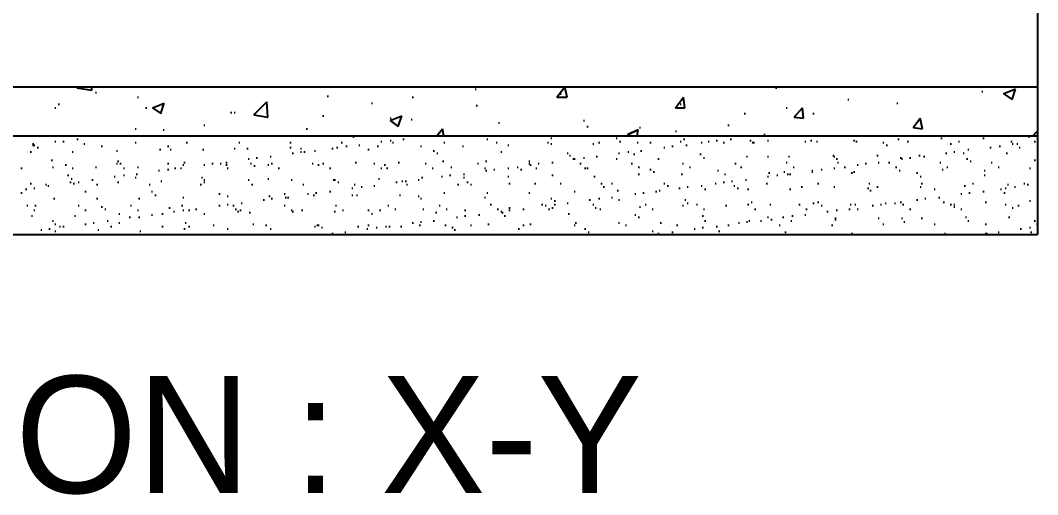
# Model space of a CAD drawing. Header units: millimetres. Extents: x 15 to 199, y 56 to 240.
# Drawn here: x 65.68 to 102.66, y 153.4 to 170.65 of the extents above; entities that cross this region are included whole.
import ezdxf

# ---------------------------------------------------------------- set-up
doc = ezdxf.new("R2010")
doc.units = ezdxf.units.MM
doc.header["$MEASUREMENT"] = 0
doc.layers.get('0').update_dxf_attribs({"linetype": 'CONTINUOUS'})
doc.styles.add('CIDFont+F2$001H0', font='')
doc.styles.get('CIDFont+F2$001H0').set_extended_font_data('CIDFont+F2')

msp = doc.modelspace()

# ---------------------------------------------------------------- linework, layer by layer
at = {"color": 7, "linetype": 'Continuous', "lineweight": 25, "true_color": 0x000007}
for p, q in [((102.658, 184.446), (102.658, 162.856)), ((37.888, 168.233), (102.658, 168.233)), ((66.379, 168.233), (66.421, 168.233)), ((66.379, 168.233), (66.421, 168.233)), ((67.733, 168.19), (67.776, 168.233)), ((67.733, 168.19), (67.776, 168.233)), ((67.733, 168.19), (68.284, 168.106)), ((67.733, 168.19), (68.284, 168.106)), ((68.284, 168.106), (68.284, 168.233)), ((68.284, 168.106), (68.284, 168.233)), ((68.411, 168.021), (68.453, 168.021)), ((68.411, 168.021), (68.453, 168.021)), ((76.835, 167.894), (76.877, 167.894)), ((76.835, 167.894), (76.877, 167.894)), ((80.899, 168.233), (81.238, 168.233)), ((80.899, 168.233), (81.238, 168.233)), ((81.238, 168.233), (81.28, 168.233)), ((81.238, 168.233), (81.28, 168.233)), ((82.211, 168.148), (82.254, 168.148)), ((82.211, 168.148), (82.254, 168.148)), ((85.175, 167.852), (85.471, 168.233)), ((85.175, 167.852), (85.471, 168.233)), ((85.302, 167.979), (85.344, 167.979)), ((85.302, 167.979), (85.344, 167.979)), ((85.556, 167.852), (85.471, 168.233)), ((85.556, 167.852), (85.471, 168.233)), ((93.133, 168.19), (93.176, 168.19)), ((93.133, 168.19), (93.176, 168.19)), ((100.626, 168.063), (100.669, 168.063)), ((100.626, 168.063), (100.669, 168.063)), ((101.727, 167.767), (101.854, 168.148)), ((67.056, 167.598), (67.098, 167.598)), ((67.056, 167.598), (67.098, 167.598)), ((69.935, 167.852), (69.977, 167.852)), ((69.935, 167.852), (69.977, 167.852)), ((70.485, 167.471), (70.908, 167.64)), ((70.485, 167.471), (70.908, 167.64)), ((70.781, 167.259), (70.908, 167.64)), ((70.781, 167.259), (70.908, 167.64)), ((74.168, 167.217), (74.634, 167.682)), ((74.168, 167.217), (74.634, 167.682)), ((74.676, 167.132), (74.634, 167.682)), ((74.676, 167.132), (74.634, 167.682)), ((78.444, 167.64), (78.486, 167.64)), ((78.444, 167.64), (78.486, 167.64)), ((79.925, 167.852), (79.968, 167.852)), ((79.925, 167.852), (79.968, 167.852)), ((82.254, 167.555), (82.296, 167.555)), ((82.254, 167.555), (82.296, 167.555)), ((85.175, 167.852), (85.556, 167.852)), ((85.175, 167.852), (85.556, 167.852)), ((89.493, 167.471), (89.789, 167.852)), ((89.493, 167.471), (89.789, 167.852)), ((89.662, 167.598), (89.704, 167.598)), ((89.662, 167.598), (89.704, 167.598)), ((89.831, 167.471), (89.789, 167.852)), ((89.831, 167.471), (89.789, 167.852)), ((95.758, 167.767), (95.8, 167.767)), ((95.758, 167.767), (95.8, 167.767)), ((97.536, 167.64), (97.578, 167.64)), ((97.536, 167.64), (97.578, 167.64)), ((66.929, 167.471), (66.971, 167.471)), ((66.929, 167.471), (66.971, 167.471)), ((70.231, 167.471), (70.273, 167.471)), ((70.231, 167.471), (70.273, 167.471)), ((70.485, 167.471), (70.781, 167.259)), ((70.485, 167.471), (70.781, 167.259)), ((73.321, 167.301), (73.364, 167.301)), ((73.321, 167.301), (73.364, 167.301)), ((73.448, 167.301), (73.491, 167.301)), ((73.448, 167.301), (73.491, 167.301)), ((74.168, 167.217), (74.676, 167.132)), ((74.168, 167.217), (74.676, 167.132)), ((76.666, 167.174), (76.708, 167.174)), ((76.666, 167.174), (76.708, 167.174)), ((79.121, 167.005), (79.544, 167.174)), ((79.121, 167.005), (79.544, 167.174)), ((79.417, 166.793), (79.544, 167.174)), ((79.417, 166.793), (79.544, 167.174)), ((89.493, 167.471), (89.831, 167.471)), ((89.493, 167.471), (89.831, 167.471)), ((91.99, 167.259), (92.033, 167.259)), ((91.99, 167.259), (92.033, 167.259)), ((93.514, 167.471), (93.557, 167.471)), ((93.514, 167.471), (93.557, 167.471)), ((93.811, 167.132), (94.107, 167.471)), ((93.811, 167.132), (94.107, 167.471)), ((94.149, 167.09), (94.107, 167.471)), ((94.149, 167.09), (94.107, 167.471)), ((94.488, 167.259), (94.53, 167.259)), ((94.488, 167.259), (94.53, 167.259)), ((72.348, 166.836), (72.39, 166.836)), ((72.348, 166.836), (72.39, 166.836)), ((74.634, 167.132), (74.676, 167.132)), ((74.634, 167.132), (74.676, 167.132)), ((79.121, 167.09), (79.163, 167.09)), ((79.121, 167.09), (79.163, 167.09)), ((79.121, 167.005), (79.417, 166.793)), ((79.121, 167.005), (79.417, 166.793)), ((79.883, 167.047), (79.925, 167.047)), ((79.883, 167.047), (79.925, 167.047)), ((83.058, 166.92), (83.1, 166.92)), ((83.058, 166.92), (83.1, 166.92)), ((86.148, 167.005), (86.191, 167.005)), ((86.148, 167.005), (86.191, 167.005)), ((86.275, 166.793), (86.318, 166.793)), ((86.275, 166.793), (86.318, 166.793)), ((91.398, 166.836), (91.44, 166.836)), ((91.398, 166.836), (91.44, 166.836)), ((93.811, 167.132), (94.149, 167.09)), ((93.811, 167.132), (94.149, 167.09)), ((98.129, 166.751), (98.383, 167.09)), ((98.129, 166.751), (98.383, 167.09)), ((98.467, 166.709), (98.383, 167.09)), ((98.467, 166.709), (98.383, 167.09)), ((37.888, 166.455), (102.658, 166.455)), ((68.538, 166.455), (68.58, 166.455)), ((68.538, 166.455), (68.58, 166.455)), ((69.85, 166.709), (69.892, 166.709)), ((69.85, 166.709), (69.892, 166.709)), ((70.866, 166.666), (70.908, 166.666)), ((70.866, 166.666), (70.908, 166.666)), ((76.073, 166.709), (76.115, 166.709)), ((76.073, 166.709), (76.115, 166.709)), ((77.766, 166.412), (77.809, 166.412)), ((77.766, 166.412), (77.809, 166.412)), ((80.814, 166.455), (81.026, 166.709)), ((80.814, 166.455), (81.026, 166.709)), ((81.068, 166.455), (81.026, 166.709)), ((81.068, 166.455), (81.026, 166.709)), ((82.508, 166.455), (82.55, 166.455)), ((82.508, 166.455), (82.55, 166.455)), ((85.937, 166.455), (85.979, 166.455)), ((85.937, 166.455), (85.979, 166.455)), ((87.757, 166.497), (88.138, 166.666)), ((87.757, 166.497), (87.842, 166.455)), ((88.096, 166.455), (88.138, 166.666)), ((88.096, 166.455), (88.138, 166.666)), ((88.18, 166.751), (88.223, 166.751)), ((88.18, 166.751), (88.223, 166.751)), ((89.493, 166.624), (89.535, 166.624)), ((89.493, 166.624), (89.535, 166.624)), ((92.71, 166.497), (92.752, 166.497)), ((92.71, 166.497), (92.752, 166.497)), ((98.129, 166.751), (98.467, 166.709)), ((98.129, 166.751), (98.467, 166.709)), ((102.32, 166.412), (102.362, 166.412)), ((102.489, 166.455), (102.658, 166.624)), ((66.125, 166.158), (66.167, 166.158)), ((66.125, 166.158), (66.167, 166.158)), ((66.125, 166.116), (66.167, 166.116)), ((66.125, 166.116), (66.167, 166.116)), ((66.167, 166.116), (66.209, 166.116)), ((66.167, 166.116), (66.209, 166.116)), ((66.929, 166.243), (66.971, 166.243)), ((66.929, 166.243), (66.971, 166.243)), ((67.225, 166.243), (67.268, 166.243)), ((67.225, 166.243), (67.268, 166.243)), ((67.733, 166.328), (67.776, 166.328)), ((67.733, 166.328), (67.776, 166.328)), ((67.987, 166.158), (68.03, 166.158)), ((67.987, 166.158), (68.03, 166.158)), ((68.622, 166.074), (68.665, 166.074)), ((68.622, 166.074), (68.665, 166.074)), ((69.85, 166.201), (69.892, 166.201)), ((69.85, 166.201), (69.892, 166.201)), ((71.035, 166.074), (71.078, 166.074)), ((71.035, 166.074), (71.078, 166.074)), ((71.713, 166.201), (71.755, 166.201)), ((71.713, 166.201), (71.755, 166.201)), ((73.618, 166.201), (73.66, 166.201)), ((73.618, 166.201), (73.66, 166.201)), ((75.48, 166.201), (75.523, 166.201)), ((75.48, 166.201), (75.523, 166.201)), ((77.343, 166.201), (77.385, 166.201)), ((77.343, 166.201), (77.385, 166.201)), ((77.512, 166.074), (77.555, 166.074)), ((77.512, 166.074), (77.555, 166.074)), ((77.978, 166.116), (78.02, 166.116)), ((77.978, 166.116), (78.02, 166.116)), ((78.655, 166.074), (78.698, 166.074)), ((78.655, 166.074), (78.698, 166.074)), ((78.782, 166.243), (78.825, 166.243)), ((78.782, 166.243), (78.825, 166.243)), ((79.121, 166.285), (79.163, 166.285)), ((79.121, 166.285), (79.163, 166.285)), ((79.206, 166.201), (79.248, 166.201)), ((79.206, 166.201), (79.248, 166.201)), ((79.587, 166.328), (79.629, 166.328)), ((79.587, 166.328), (79.629, 166.328)), ((80.222, 166.074), (80.264, 166.074)), ((80.222, 166.074), (80.264, 166.074)), ((81.068, 166.201), (81.111, 166.201)), ((81.068, 166.201), (81.111, 166.201)), ((81.746, 166.074), (81.788, 166.074)), ((81.746, 166.074), (81.788, 166.074)), ((82.635, 166.328), (82.677, 166.328)), ((82.635, 166.328), (82.677, 166.328)), ((82.973, 166.201), (83.016, 166.201)), ((82.973, 166.201), (83.016, 166.201)), ((83.397, 166.116), (83.439, 166.116)), ((83.397, 166.116), (83.439, 166.116)), ((84.836, 166.201), (84.878, 166.201)), ((84.836, 166.201), (84.878, 166.201)), ((84.963, 166.37), (85.005, 166.37)), ((84.963, 166.37), (85.005, 166.37)), ((84.963, 166.158), (85.005, 166.158)), ((84.963, 166.158), (85.005, 166.158)), ((86.487, 166.158), (86.529, 166.158)), ((86.487, 166.158), (86.529, 166.158)), ((86.699, 166.201), (86.741, 166.201)), ((86.699, 166.201), (86.741, 166.201)), ((87.334, 166.37), (87.376, 166.37)), ((87.334, 166.37), (87.376, 166.37)), ((87.461, 166.243), (87.503, 166.243)), ((87.461, 166.243), (87.503, 166.243)), ((88.096, 166.201), (88.138, 166.201)), ((88.096, 166.201), (88.138, 166.201)), ((88.561, 166.201), (88.604, 166.201)), ((88.561, 166.201), (88.604, 166.201)), ((89.366, 166.074), (89.408, 166.074)), ((89.366, 166.074), (89.408, 166.074)), ((89.662, 166.243), (89.704, 166.243)), ((89.662, 166.243), (89.704, 166.243)), ((89.789, 166.328), (89.831, 166.328)), ((89.789, 166.328), (89.831, 166.328)), ((89.874, 166.116), (89.916, 166.116)), ((89.874, 166.116), (89.916, 166.116)), ((90.424, 166.201), (90.466, 166.201)), ((90.424, 166.201), (90.466, 166.201)), ((90.678, 166.243), (90.72, 166.243)), ((90.678, 166.243), (90.72, 166.243)), ((90.974, 166.285), (91.017, 166.285)), ((90.974, 166.285), (91.017, 166.285)), ((91.228, 166.201), (91.271, 166.201)), ((91.228, 166.201), (91.271, 166.201)), ((91.482, 166.328), (91.525, 166.328)), ((91.482, 166.328), (91.525, 166.328)), ((92.202, 166.285), (92.244, 166.285)), ((92.202, 166.285), (92.244, 166.285)), ((92.287, 166.201), (92.329, 166.201)), ((92.287, 166.201), (92.329, 166.201)), ((92.329, 166.201), (92.371, 166.201)), ((92.329, 166.201), (92.371, 166.201)), ((92.837, 166.285), (92.879, 166.285)), ((92.837, 166.285), (92.879, 166.285)), ((94.192, 166.243), (94.234, 166.243)), ((94.192, 166.243), (94.234, 166.243)), ((94.403, 166.285), (94.446, 166.285)), ((94.403, 166.285), (94.446, 166.285)), ((94.615, 166.243), (94.657, 166.243)), ((94.615, 166.243), (94.657, 166.243)), ((95.97, 166.285), (96.012, 166.285)), ((95.97, 166.285), (96.012, 166.285)), ((96.054, 166.243), (96.097, 166.243)), ((96.054, 166.243), (96.097, 166.243)), ((97.028, 166.201), (97.07, 166.201)), ((97.028, 166.201), (97.07, 166.201)), ((97.155, 166.116), (97.197, 166.116)), ((97.155, 166.116), (97.197, 166.116)), ((97.578, 166.328), (97.621, 166.328)), ((97.578, 166.328), (97.621, 166.328)), ((97.917, 166.243), (97.959, 166.243)), ((97.917, 166.243), (97.959, 166.243)), ((99.145, 166.37), (99.187, 166.37)), ((99.145, 166.37), (99.187, 166.37)), ((99.483, 166.158), (99.526, 166.158)), ((99.483, 166.158), (99.526, 166.158)), ((99.78, 166.243), (99.822, 166.243)), ((99.78, 166.243), (99.822, 166.243)), ((100.669, 166.37), (100.711, 166.37)), ((100.669, 166.37), (100.711, 166.37)), ((101.261, 166.074), (101.304, 166.074)), ((101.685, 166.243), (101.727, 166.243)), ((101.727, 166.158), (101.769, 166.158)), ((101.896, 166.158), (101.939, 166.158)), ((102.531, 166.243), (102.574, 166.243)), ((66.04, 165.862), (66.082, 165.862)), ((66.04, 165.862), (66.082, 165.862)), ((66.294, 166.031), (66.336, 166.031)), ((66.294, 166.031), (66.336, 166.031)), ((67.564, 165.862), (67.606, 165.862)), ((67.564, 165.862), (67.606, 165.862)), ((69.173, 165.904), (69.215, 165.904)), ((69.173, 165.904), (69.215, 165.904)), ((70.739, 165.947), (70.781, 165.947)), ((70.739, 165.947), (70.781, 165.947)), ((71.12, 165.947), (71.162, 165.947)), ((71.12, 165.947), (71.162, 165.947)), ((72.305, 165.947), (72.348, 165.947)), ((72.305, 165.947), (72.348, 165.947)), ((73.448, 165.989), (73.491, 165.989)), ((73.448, 165.989), (73.491, 165.989)), ((73.914, 165.989), (73.956, 165.989)), ((73.914, 165.989), (73.956, 165.989)), ((74.761, 165.693), (74.803, 165.693)), ((74.761, 165.693), (74.803, 165.693)), ((75.48, 166.031), (75.523, 166.031)), ((75.48, 166.031), (75.523, 166.031)), ((75.565, 165.82), (75.607, 165.82)), ((75.565, 165.82), (75.607, 165.82)), ((75.861, 165.989), (75.904, 165.989)), ((75.861, 165.989), (75.904, 165.989)), ((75.861, 165.862), (75.904, 165.862)), ((75.861, 165.862), (75.904, 165.862)), ((75.988, 165.862), (76.031, 165.862)), ((75.988, 165.862), (76.031, 165.862)), ((76.369, 165.904), (76.412, 165.904)), ((76.369, 165.904), (76.412, 165.904)), ((77.004, 165.989), (77.047, 165.989)), ((77.004, 165.989), (77.047, 165.989)), ((77.174, 166.031), (77.216, 166.031)), ((77.174, 166.031), (77.216, 166.031)), ((78.317, 165.947), (78.359, 165.947)), ((78.317, 165.947), (78.359, 165.947)), ((80.687, 165.904), (80.73, 165.904)), ((80.687, 165.904), (80.73, 165.904)), ((80.814, 165.82), (80.857, 165.82)), ((80.814, 165.82), (80.857, 165.82)), ((83.143, 165.862), (83.185, 165.862)), ((83.143, 165.862), (83.185, 165.862)), ((85.556, 165.82), (85.598, 165.82)), ((85.556, 165.82), (85.598, 165.82)), ((85.64, 165.735), (85.683, 165.735)), ((85.64, 165.735), (85.683, 165.735)), ((86.614, 165.693), (86.656, 165.693)), ((86.614, 165.693), (86.656, 165.693)), ((87.418, 165.82), (87.461, 165.82)), ((87.418, 165.82), (87.461, 165.82)), ((87.757, 165.862), (87.799, 165.862)), ((87.757, 165.862), (87.799, 165.862)), ((87.969, 165.777), (88.011, 165.777)), ((87.969, 165.777), (88.011, 165.777)), ((88.223, 165.904), (88.265, 165.904)), ((88.223, 165.904), (88.265, 165.904)), ((89.069, 166.031), (89.112, 166.031)), ((89.069, 166.031), (89.112, 166.031)), ((90.382, 165.777), (90.424, 165.777)), ((90.382, 165.777), (90.424, 165.777)), ((92.075, 165.693), (92.117, 165.693)), ((92.075, 165.693), (92.117, 165.693)), ((92.837, 165.693), (92.879, 165.693)), ((92.837, 165.693), (92.879, 165.693)), ((93.599, 165.693), (93.641, 165.693)), ((93.599, 165.693), (93.641, 165.693)), ((95.208, 165.735), (95.25, 165.735)), ((95.208, 165.735), (95.25, 165.735)), ((95.25, 165.693), (95.292, 165.693)), ((95.25, 165.693), (95.292, 165.693)), ((96.816, 165.735), (96.859, 165.735)), ((96.816, 165.735), (96.859, 165.735)), ((98.34, 165.735), (98.383, 165.735)), ((98.34, 165.735), (98.383, 165.735)), ((98.51, 165.693), (98.552, 165.693)), ((98.51, 165.693), (98.552, 165.693)), ((99.314, 165.82), (99.356, 165.82)), ((99.314, 165.82), (99.356, 165.82)), ((99.61, 165.862), (99.653, 165.862)), ((99.61, 165.862), (99.653, 165.862)), ((99.949, 165.82), (99.991, 165.82)), ((99.949, 165.82), (99.991, 165.82)), ((100.118, 165.947), (100.161, 165.947)), ((100.118, 165.947), (100.161, 165.947)), ((100.923, 166.031), (100.965, 166.031)), ((101.515, 165.82), (101.558, 165.82)), ((101.981, 166.031), (102.023, 166.031)), ((66.802, 165.566), (66.844, 165.566)), ((66.802, 165.566), (66.844, 165.566)), ((66.844, 165.312), (66.887, 165.312)), ((66.844, 165.312), (66.887, 165.312)), ((67.31, 165.396), (67.352, 165.396)), ((67.31, 165.396), (67.352, 165.396)), ((68.411, 165.312), (68.453, 165.312)), ((68.411, 165.312), (68.453, 165.312)), ((69.173, 165.439), (69.215, 165.439)), ((69.173, 165.439), (69.215, 165.439)), ((69.215, 165.523), (69.257, 165.523)), ((69.215, 165.523), (69.257, 165.523)), ((69.3, 165.439), (69.342, 165.439)), ((69.3, 165.439), (69.342, 165.439)), ((69.935, 165.312), (69.977, 165.312)), ((69.935, 165.312), (69.977, 165.312)), ((71.035, 165.439), (71.078, 165.439)), ((71.035, 165.439), (71.078, 165.439)), ((71.586, 165.396), (71.628, 165.396)), ((71.586, 165.396), (71.628, 165.396)), ((71.628, 165.481), (71.67, 165.481)), ((71.628, 165.481), (71.67, 165.481)), ((72.348, 165.396), (72.39, 165.396)), ((72.348, 165.396), (72.39, 165.396)), ((72.644, 165.439), (72.686, 165.439)), ((72.644, 165.439), (72.686, 165.439)), ((72.94, 165.439), (72.983, 165.439)), ((72.94, 165.439), (72.983, 165.439)), ((73.152, 165.481), (73.194, 165.481)), ((73.152, 165.481), (73.194, 165.481)), ((73.152, 165.396), (73.194, 165.396)), ((73.152, 165.396), (73.194, 165.396)), ((73.956, 165.608), (73.999, 165.608)), ((73.956, 165.608), (73.999, 165.608)), ((74.041, 165.439), (74.083, 165.439)), ((74.041, 165.439), (74.083, 165.439)), ((74.168, 165.354), (74.21, 165.354)), ((74.168, 165.354), (74.21, 165.354)), ((74.253, 165.65), (74.295, 165.65)), ((74.253, 165.65), (74.295, 165.65)), ((74.676, 165.396), (74.718, 165.396)), ((74.676, 165.396), (74.718, 165.396)), ((74.803, 165.439), (74.845, 165.439)), ((74.803, 165.439), (74.845, 165.439)), ((76.285, 165.439), (76.327, 165.439)), ((76.285, 165.439), (76.327, 165.439)), ((76.496, 165.396), (76.539, 165.396)), ((76.496, 165.396), (76.539, 165.396)), ((76.666, 165.439), (76.708, 165.439)), ((76.666, 165.439), (76.708, 165.439)), ((77.851, 165.481), (77.893, 165.481)), ((77.851, 165.481), (77.893, 165.481)), ((78.528, 165.439), (78.571, 165.439)), ((78.528, 165.439), (78.571, 165.439)), ((78.909, 165.396), (78.952, 165.396)), ((78.909, 165.396), (78.952, 165.396)), ((79.417, 165.481), (79.46, 165.481)), ((79.417, 165.481), (79.46, 165.481)), ((80.391, 165.439), (80.433, 165.439)), ((80.391, 165.439), (80.433, 165.439)), ((81.026, 165.523), (81.068, 165.523)), ((81.026, 165.523), (81.068, 165.523)), ((81.322, 165.312), (81.365, 165.312)), ((81.322, 165.312), (81.365, 165.312)), ((82.296, 165.439), (82.338, 165.439)), ((82.296, 165.439), (82.338, 165.439)), ((82.592, 165.523), (82.635, 165.523)), ((82.592, 165.523), (82.635, 165.523)), ((83.735, 165.312), (83.778, 165.312)), ((83.735, 165.312), (83.778, 165.312)), ((84.159, 165.523), (84.201, 165.523)), ((84.159, 165.523), (84.201, 165.523)), ((84.159, 165.439), (84.201, 165.439)), ((84.159, 165.439), (84.201, 165.439)), ((84.201, 165.396), (84.243, 165.396)), ((84.201, 165.396), (84.243, 165.396)), ((84.497, 165.439), (84.54, 165.439)), ((84.497, 165.439), (84.54, 165.439)), ((85.005, 165.481), (85.048, 165.481)), ((85.005, 165.481), (85.048, 165.481)), ((85.767, 165.608), (85.81, 165.608)), ((85.767, 165.608), (85.81, 165.608)), ((85.81, 165.608), (85.852, 165.608)), ((85.81, 165.608), (85.852, 165.608)), ((86.021, 165.439), (86.064, 165.439)), ((86.021, 165.439), (86.064, 165.439)), ((86.148, 165.65), (86.191, 165.65)), ((86.148, 165.65), (86.191, 165.65)), ((87.334, 165.608), (87.376, 165.608)), ((87.334, 165.608), (87.376, 165.608)), ((87.884, 165.439), (87.926, 165.439)), ((87.884, 165.439), (87.926, 165.439)), ((88.138, 165.312), (88.18, 165.312)), ((88.138, 165.312), (88.18, 165.312)), ((88.858, 165.608), (88.9, 165.608)), ((88.858, 165.608), (88.9, 165.608)), ((89.747, 165.439), (89.789, 165.439)), ((89.747, 165.439), (89.789, 165.439)), ((90.001, 165.312), (90.043, 165.312)), ((90.001, 165.312), (90.043, 165.312)), ((90.509, 165.65), (90.551, 165.65)), ((90.509, 165.65), (90.551, 165.65)), ((90.509, 165.65), (90.551, 165.65)), ((90.509, 165.65), (90.551, 165.65)), ((91.652, 165.439), (91.694, 165.439)), ((91.652, 165.439), (91.694, 165.439)), ((91.863, 165.312), (91.906, 165.312)), ((91.863, 165.312), (91.906, 165.312)), ((93.514, 165.481), (93.557, 165.481)), ((93.514, 165.481), (93.557, 165.481)), ((93.768, 165.312), (93.811, 165.312)), ((93.768, 165.312), (93.811, 165.312)), ((95.335, 165.608), (95.377, 165.608)), ((95.335, 165.608), (95.377, 165.608)), ((95.377, 165.481), (95.419, 165.481)), ((95.377, 165.481), (95.419, 165.481)), ((95.631, 165.312), (95.673, 165.312)), ((95.631, 165.312), (95.673, 165.312)), ((96.097, 165.396), (96.139, 165.396)), ((96.097, 165.396), (96.139, 165.396)), ((96.393, 165.439), (96.435, 165.439)), ((96.393, 165.439), (96.435, 165.439)), ((96.859, 165.481), (96.901, 165.481)), ((96.859, 165.481), (96.901, 165.481)), ((97.24, 165.481), (97.282, 165.481)), ((97.24, 165.481), (97.282, 165.481)), ((97.494, 165.312), (97.536, 165.312)), ((97.494, 165.312), (97.536, 165.312)), ((97.663, 165.65), (97.705, 165.65)), ((97.663, 165.65), (97.705, 165.65)), ((97.705, 165.608), (97.748, 165.608)), ((97.705, 165.608), (97.748, 165.608)), ((98.002, 165.65), (98.044, 165.65)), ((98.002, 165.65), (98.044, 165.65)), ((99.102, 165.481), (99.145, 165.481)), ((99.102, 165.481), (99.145, 165.481)), ((99.356, 165.312), (99.399, 165.312)), ((99.356, 165.312), (99.399, 165.312)), ((100.076, 165.608), (100.118, 165.608)), ((100.076, 165.608), (100.118, 165.608)), ((100.203, 165.523), (100.245, 165.523)), ((100.203, 165.523), (100.245, 165.523)), ((100.965, 165.481), (101.007, 165.481)), ((101.219, 165.312), (101.261, 165.312)), ((102.531, 165.566), (102.574, 165.566)), ((65.701, 165.269), (65.744, 165.269)), ((65.701, 165.269), (65.744, 165.269)), ((67.395, 165.015), (67.437, 165.015)), ((67.395, 165.015), (67.437, 165.015)), ((67.564, 165.269), (67.606, 165.269)), ((67.564, 165.269), (67.606, 165.269)), ((69.088, 164.973), (69.13, 164.973)), ((69.088, 164.973), (69.13, 164.973)), ((69.427, 165.269), (69.469, 165.269)), ((69.427, 165.269), (69.469, 165.269)), ((69.427, 165.015), (69.469, 165.015)), ((69.427, 165.015), (69.469, 165.015)), ((69.85, 164.931), (69.892, 164.931)), ((69.85, 164.931), (69.892, 164.931)), ((69.892, 165.058), (69.935, 165.058)), ((69.892, 165.058), (69.935, 165.058)), ((70.697, 165.185), (70.739, 165.185)), ((70.697, 165.185), (70.739, 165.185)), ((71.035, 165.227), (71.078, 165.227)), ((71.035, 165.227), (71.078, 165.227)), ((71.289, 165.269), (71.332, 165.269)), ((71.289, 165.269), (71.332, 165.269)), ((71.501, 165.269), (71.543, 165.269)), ((71.501, 165.269), (71.543, 165.269)), ((72.263, 164.931), (72.305, 164.931)), ((72.263, 164.931), (72.305, 164.931)), ((73.194, 165.269), (73.237, 165.269)), ((73.194, 165.269), (73.237, 165.269)), ((75.057, 165.269), (75.099, 165.269)), ((75.057, 165.269), (75.099, 165.269)), ((76.92, 165.269), (76.962, 165.269)), ((76.92, 165.269), (76.962, 165.269)), ((78.782, 165.269), (78.825, 165.269)), ((78.782, 165.269), (78.825, 165.269)), ((78.994, 165.269), (79.036, 165.269)), ((78.994, 165.269), (79.036, 165.269)), ((80.264, 164.931), (80.306, 164.931)), ((80.264, 164.931), (80.306, 164.931)), ((80.645, 165.269), (80.687, 165.269)), ((80.645, 165.269), (80.687, 165.269)), ((80.984, 164.973), (81.026, 164.973)), ((80.984, 164.973), (81.026, 164.973)), ((81.28, 165.015), (81.322, 165.015)), ((81.28, 165.015), (81.322, 165.015)), ((81.788, 165.058), (81.83, 165.058)), ((81.788, 165.058), (81.83, 165.058)), ((81.788, 164.931), (81.83, 164.931)), ((81.788, 164.931), (81.83, 164.931)), ((82.55, 165.269), (82.592, 165.269)), ((82.55, 165.269), (82.592, 165.269)), ((82.592, 165.185), (82.635, 165.185)), ((82.592, 165.185), (82.635, 165.185)), ((82.889, 165.227), (82.931, 165.227)), ((82.889, 165.227), (82.931, 165.227)), ((83.397, 165.269), (83.439, 165.269)), ((83.397, 165.269), (83.439, 165.269)), ((83.397, 164.973), (83.439, 164.973)), ((83.397, 164.973), (83.439, 164.973)), ((83.862, 165.227), (83.905, 165.227)), ((83.862, 165.227), (83.905, 165.227)), ((84.413, 165.269), (84.455, 165.269)), ((84.413, 165.269), (84.455, 165.269)), ((85.005, 165.015), (85.048, 165.015)), ((85.005, 165.015), (85.048, 165.015)), ((86.191, 165.269), (86.233, 165.269)), ((86.191, 165.269), (86.233, 165.269)), ((86.275, 165.269), (86.318, 165.269)), ((86.275, 165.269), (86.318, 165.269)), ((86.529, 164.973), (86.572, 164.973)), ((86.529, 164.973), (86.572, 164.973)), ((88.138, 165.058), (88.18, 165.058)), ((88.138, 165.058), (88.18, 165.058)), ((88.561, 165.227), (88.604, 165.227)), ((88.561, 165.227), (88.604, 165.227)), ((88.688, 165.142), (88.731, 165.142)), ((88.688, 165.142), (88.731, 165.142)), ((89.704, 165.058), (89.747, 165.058)), ((89.704, 165.058), (89.747, 165.058)), ((91.017, 165.185), (91.059, 165.185)), ((91.017, 165.185), (91.059, 165.185)), ((91.271, 165.058), (91.313, 165.058)), ((91.271, 165.058), (91.313, 165.058)), ((92.837, 164.973), (92.879, 164.973)), ((92.837, 164.973), (92.879, 164.973)), ((92.879, 165.1), (92.922, 165.1)), ((92.879, 165.1), (92.922, 165.1)), ((93.176, 165.015), (93.218, 165.015)), ((93.176, 165.015), (93.218, 165.015)), ((93.43, 165.142), (93.472, 165.142)), ((93.43, 165.142), (93.472, 165.142)), ((93.557, 165.058), (93.599, 165.058)), ((93.557, 165.058), (93.599, 165.058)), ((93.641, 165.058), (93.684, 165.058)), ((93.641, 165.058), (93.684, 165.058)), ((94.446, 165.185), (94.488, 165.185)), ((94.446, 165.185), (94.488, 165.185)), ((94.446, 165.142), (94.488, 165.142)), ((94.446, 165.142), (94.488, 165.142)), ((94.784, 165.227), (94.827, 165.227)), ((94.784, 165.227), (94.827, 165.227)), ((95.25, 165.269), (95.292, 165.269)), ((95.25, 165.269), (95.292, 165.269)), ((95.885, 165.1), (95.927, 165.1)), ((95.885, 165.1), (95.927, 165.1)), ((95.97, 165.142), (96.012, 165.142)), ((95.97, 165.142), (96.012, 165.142)), ((97.621, 165.185), (97.663, 165.185)), ((97.621, 165.185), (97.663, 165.185)), ((98.256, 165.1), (98.298, 165.1)), ((98.256, 165.1), (98.298, 165.1)), ((98.383, 164.973), (98.425, 164.973)), ((98.383, 164.973), (98.425, 164.973)), ((99.187, 165.227), (99.229, 165.227)), ((99.187, 165.227), (99.229, 165.227)), ((100.711, 165.185), (100.753, 165.185)), ((100.711, 165.185), (100.753, 165.185)), ((100.711, 165.015), (100.753, 165.015)), ((100.711, 165.015), (100.753, 165.015)), ((102.362, 165.269), (102.404, 165.269)), ((66.04, 164.719), (66.082, 164.719)), ((66.04, 164.719), (66.082, 164.719)), ((66.59, 164.677), (66.633, 164.677)), ((66.59, 164.677), (66.633, 164.677)), ((66.675, 164.634), (66.717, 164.634)), ((66.675, 164.634), (66.717, 164.634)), ((67.479, 164.761), (67.522, 164.761)), ((67.479, 164.761), (67.522, 164.761)), ((67.522, 164.888), (67.564, 164.888)), ((67.522, 164.888), (67.564, 164.888)), ((67.606, 164.719), (67.649, 164.719)), ((67.606, 164.719), (67.649, 164.719)), ((67.776, 164.761), (67.818, 164.761)), ((67.776, 164.761), (67.818, 164.761)), ((68.284, 164.846), (68.326, 164.846)), ((68.284, 164.846), (68.326, 164.846)), ((68.453, 164.677), (68.495, 164.677)), ((68.453, 164.677), (68.495, 164.677)), ((69.215, 164.761), (69.257, 164.761)), ((69.215, 164.761), (69.257, 164.761)), ((70.358, 164.677), (70.4, 164.677)), ((70.358, 164.677), (70.4, 164.677)), ((70.781, 164.804), (70.824, 164.804)), ((70.781, 164.804), (70.824, 164.804)), ((72.221, 164.677), (72.263, 164.677)), ((72.221, 164.677), (72.263, 164.677)), ((72.348, 164.846), (72.39, 164.846)), ((72.348, 164.846), (72.39, 164.846)), ((72.348, 164.761), (72.39, 164.761)), ((72.348, 164.761), (72.39, 164.761)), ((73.956, 164.846), (73.999, 164.846)), ((73.956, 164.846), (73.999, 164.846)), ((74.083, 164.677), (74.126, 164.677)), ((74.083, 164.677), (74.126, 164.677)), ((74.676, 164.888), (74.718, 164.888)), ((74.676, 164.888), (74.718, 164.888)), ((75.523, 164.846), (75.565, 164.846)), ((75.523, 164.846), (75.565, 164.846)), ((75.946, 164.677), (75.988, 164.677)), ((75.946, 164.677), (75.988, 164.677)), ((77.047, 164.846), (77.089, 164.846)), ((77.047, 164.846), (77.089, 164.846)), ((77.089, 164.846), (77.131, 164.846)), ((77.089, 164.846), (77.131, 164.846)), ((77.216, 164.761), (77.258, 164.761)), ((77.216, 164.761), (77.258, 164.761)), ((77.809, 164.677), (77.851, 164.677)), ((77.809, 164.677), (77.851, 164.677)), ((78.063, 164.592), (78.105, 164.592)), ((78.063, 164.592), (78.105, 164.592)), ((78.528, 164.634), (78.571, 164.634)), ((78.528, 164.634), (78.571, 164.634)), ((78.698, 164.888), (78.74, 164.888)), ((78.698, 164.888), (78.74, 164.888)), ((79.333, 164.761), (79.375, 164.761)), ((79.333, 164.761), (79.375, 164.761)), ((79.544, 164.804), (79.587, 164.804)), ((79.544, 164.804), (79.587, 164.804)), ((79.671, 164.804), (79.714, 164.804)), ((79.671, 164.804), (79.714, 164.804)), ((79.714, 164.677), (79.756, 164.677)), ((79.714, 164.677), (79.756, 164.677)), ((80.137, 164.846), (80.179, 164.846)), ((80.137, 164.846), (80.179, 164.846)), ((81.576, 164.677), (81.619, 164.677)), ((81.576, 164.677), (81.619, 164.677)), ((81.915, 164.761), (81.957, 164.761)), ((81.915, 164.761), (81.957, 164.761)), ((82.042, 164.677), (82.084, 164.677)), ((82.042, 164.677), (82.084, 164.677)), ((83.439, 164.719), (83.481, 164.719)), ((83.439, 164.719), (83.481, 164.719)), ((84.37, 164.719), (84.413, 164.719)), ((84.37, 164.719), (84.413, 164.719)), ((85.302, 164.719), (85.344, 164.719)), ((85.302, 164.719), (85.344, 164.719)), ((86.783, 164.719), (86.826, 164.719)), ((86.783, 164.719), (86.826, 164.719)), ((86.868, 164.592), (86.91, 164.592)), ((86.868, 164.592), (86.91, 164.592)), ((87.164, 164.719), (87.207, 164.719)), ((87.164, 164.719), (87.207, 164.719)), ((89.069, 164.719), (89.112, 164.719)), ((89.069, 164.719), (89.112, 164.719)), ((89.196, 164.634), (89.239, 164.634)), ((89.196, 164.634), (89.239, 164.634)), ((89.916, 164.592), (89.958, 164.592)), ((89.916, 164.592), (89.958, 164.592)), ((90.424, 164.634), (90.466, 164.634)), ((90.424, 164.634), (90.466, 164.634)), ((90.932, 164.719), (90.974, 164.719)), ((90.932, 164.719), (90.974, 164.719)), ((91.228, 164.761), (91.271, 164.761)), ((91.228, 164.761), (91.271, 164.761)), ((91.525, 164.804), (91.567, 164.804)), ((91.525, 164.804), (91.567, 164.804)), ((91.609, 164.634), (91.652, 164.634)), ((91.609, 164.634), (91.652, 164.634)), ((92.033, 164.846), (92.075, 164.846)), ((92.033, 164.846), (92.075, 164.846)), ((92.795, 164.719), (92.837, 164.719)), ((92.795, 164.719), (92.837, 164.719)), ((94.065, 164.592), (94.107, 164.592)), ((94.065, 164.592), (94.107, 164.592)), ((94.657, 164.719), (94.7, 164.719)), ((94.657, 164.719), (94.7, 164.719)), ((95.25, 164.592), (95.292, 164.592)), ((95.25, 164.592), (95.292, 164.592)), ((96.52, 164.719), (96.562, 164.719)), ((96.52, 164.719), (96.562, 164.719)), ((96.816, 164.592), (96.859, 164.592)), ((96.816, 164.592), (96.859, 164.592)), ((98.383, 164.592), (98.425, 164.592)), ((98.383, 164.592), (98.425, 164.592)), ((98.425, 164.719), (98.467, 164.719)), ((98.425, 164.719), (98.467, 164.719)), ((99.991, 164.634), (100.034, 164.634)), ((99.991, 164.634), (100.034, 164.634)), ((100.288, 164.719), (100.33, 164.719)), ((100.288, 164.719), (100.33, 164.719)), ((101.558, 164.677), (101.6, 164.677)), ((101.812, 164.592), (101.854, 164.592)), ((102.15, 164.719), (102.193, 164.719)), ((102.277, 164.677), (102.32, 164.677)), ((65.701, 164.38), (65.744, 164.38)), ((65.701, 164.38), (65.744, 164.38)), ((65.871, 164.507), (65.913, 164.507)), ((65.871, 164.507), (65.913, 164.507)), ((66.167, 164.55), (66.209, 164.55)), ((66.167, 164.55), (66.209, 164.55)), ((68.03, 164.423), (68.072, 164.423)), ((68.03, 164.423), (68.072, 164.423)), ((70.443, 164.423), (70.485, 164.423)), ((70.443, 164.423), (70.485, 164.423)), ((70.57, 164.296), (70.612, 164.296)), ((70.57, 164.296), (70.612, 164.296)), ((71.586, 164.211), (71.628, 164.211)), ((71.586, 164.211), (71.628, 164.211)), ((72.898, 164.338), (72.94, 164.338)), ((72.898, 164.338), (72.94, 164.338)), ((73.194, 164.253), (73.237, 164.253)), ((73.194, 164.253), (73.237, 164.253)), ((74.718, 164.253), (74.761, 164.253)), ((74.718, 164.253), (74.761, 164.253)), ((75.269, 164.338), (75.311, 164.338)), ((75.269, 164.338), (75.311, 164.338)), ((75.311, 164.211), (75.353, 164.211)), ((75.311, 164.211), (75.353, 164.211)), ((75.396, 164.211), (75.438, 164.211)), ((75.396, 164.211), (75.438, 164.211)), ((76.115, 164.338), (76.158, 164.338)), ((76.115, 164.338), (76.158, 164.338)), ((76.327, 164.296), (76.369, 164.296)), ((76.327, 164.296), (76.369, 164.296)), ((76.412, 164.38), (76.454, 164.38)), ((76.412, 164.38), (76.454, 164.38)), ((76.92, 164.423), (76.962, 164.423)), ((76.92, 164.423), (76.962, 164.423)), ((77.724, 164.55), (77.766, 164.55)), ((77.724, 164.55), (77.766, 164.55)), ((77.724, 164.296), (77.766, 164.296)), ((77.724, 164.296), (77.766, 164.296)), ((77.893, 164.296), (77.936, 164.296)), ((77.893, 164.296), (77.936, 164.296)), ((79.46, 164.296), (79.502, 164.296)), ((79.46, 164.296), (79.502, 164.296)), ((80.137, 164.253), (80.179, 164.253)), ((80.137, 164.253), (80.179, 164.253)), ((81.068, 164.38), (81.111, 164.38)), ((81.068, 164.38), (81.111, 164.38)), ((82.55, 164.211), (82.592, 164.211)), ((82.55, 164.211), (82.592, 164.211)), ((82.635, 164.38), (82.677, 164.38)), ((82.635, 164.38), (82.677, 164.38)), ((84.159, 164.38), (84.201, 164.38)), ((84.159, 164.38), (84.201, 164.38)), ((85.81, 164.423), (85.852, 164.423)), ((85.81, 164.423), (85.852, 164.423)), ((87.164, 164.211), (87.207, 164.211)), ((87.164, 164.211), (87.207, 164.211)), ((87.376, 164.465), (87.418, 164.465)), ((87.376, 164.465), (87.418, 164.465)), ((88.011, 164.338), (88.053, 164.338)), ((88.011, 164.338), (88.053, 164.338)), ((88.307, 164.38), (88.35, 164.38)), ((88.307, 164.38), (88.35, 164.38)), ((88.773, 164.423), (88.815, 164.423)), ((88.773, 164.423), (88.815, 164.423)), ((88.9, 164.465), (88.942, 164.465)), ((88.9, 164.465), (88.942, 164.465)), ((89.62, 164.55), (89.662, 164.55)), ((89.62, 164.55), (89.662, 164.55)), ((90.551, 164.507), (90.593, 164.507)), ((90.551, 164.507), (90.593, 164.507)), ((91.736, 164.55), (91.779, 164.55)), ((91.736, 164.55), (91.779, 164.55)), ((92.117, 164.507), (92.16, 164.507)), ((92.117, 164.507), (92.16, 164.507)), ((93.641, 164.507), (93.684, 164.507)), ((93.641, 164.507), (93.684, 164.507)), ((96.478, 164.55), (96.52, 164.55)), ((96.478, 164.55), (96.52, 164.55)), ((96.562, 164.465), (96.605, 164.465)), ((96.562, 164.465), (96.605, 164.465)), ((98.891, 164.507), (98.933, 164.507)), ((98.891, 164.507), (98.933, 164.507)), ((99.06, 164.211), (99.102, 164.211)), ((99.06, 164.211), (99.102, 164.211)), ((99.864, 164.338), (99.907, 164.338)), ((99.864, 164.338), (99.907, 164.338)), ((100.161, 164.38), (100.203, 164.38)), ((100.161, 164.38), (100.203, 164.38)), ((100.669, 164.423), (100.711, 164.423)), ((100.669, 164.423), (100.711, 164.423)), ((101.304, 164.507), (101.346, 164.507)), ((101.431, 164.38), (101.473, 164.38)), ((101.473, 164.55), (101.515, 164.55)), ((65.913, 163.915), (65.955, 163.915)), ((65.913, 163.915), (65.955, 163.915)), ((66.209, 163.915), (66.252, 163.915)), ((66.209, 163.915), (66.252, 163.915)), ((66.887, 164.169), (66.929, 164.169)), ((66.887, 164.169), (66.929, 164.169)), ((67.776, 163.915), (67.818, 163.915)), ((67.776, 163.915), (67.818, 163.915)), ((68.453, 164.169), (68.495, 164.169)), ((68.453, 164.169), (68.495, 164.169)), ((68.622, 163.872), (68.665, 163.872)), ((68.622, 163.872), (68.665, 163.872)), ((69.681, 163.915), (69.723, 163.915)), ((69.681, 163.915), (69.723, 163.915)), ((69.977, 164.169), (70.019, 164.169)), ((69.977, 164.169), (70.019, 164.169)), ((71.078, 163.83), (71.12, 163.83)), ((71.078, 163.83), (71.12, 163.83)), ((71.543, 163.915), (71.586, 163.915)), ((71.543, 163.915), (71.586, 163.915)), ((72.898, 163.915), (72.94, 163.915)), ((72.898, 163.915), (72.94, 163.915)), ((73.194, 163.957), (73.237, 163.957)), ((73.194, 163.957), (73.237, 163.957)), ((73.406, 163.915), (73.448, 163.915)), ((73.406, 163.915), (73.448, 163.915)), ((73.702, 163.999), (73.745, 163.999)), ((73.702, 163.999), (73.745, 163.999)), ((74.507, 164.126), (74.549, 164.126)), ((74.507, 164.126), (74.549, 164.126)), ((74.803, 164.169), (74.845, 164.169)), ((74.803, 164.169), (74.845, 164.169)), ((75.269, 163.915), (75.311, 163.915)), ((75.269, 163.915), (75.311, 163.915)), ((77.131, 163.915), (77.174, 163.915)), ((77.131, 163.915), (77.174, 163.915)), ((79.036, 163.915), (79.079, 163.915)), ((79.036, 163.915), (79.079, 163.915)), ((80.222, 164.169), (80.264, 164.169)), ((80.222, 164.169), (80.264, 164.169)), ((80.899, 163.915), (80.941, 163.915)), ((80.899, 163.915), (80.941, 163.915)), ((82.762, 163.957), (82.804, 163.957)), ((82.762, 163.957), (82.804, 163.957)), ((83.439, 163.83), (83.481, 163.83)), ((83.439, 163.83), (83.481, 163.83)), ((84.624, 163.957), (84.667, 163.957)), ((84.624, 163.957), (84.667, 163.957)), ((84.751, 163.915), (84.794, 163.915)), ((84.751, 163.915), (84.794, 163.915)), ((84.963, 164.169), (85.005, 164.169)), ((84.963, 164.169), (85.005, 164.169)), ((85.005, 163.83), (85.048, 163.83)), ((85.005, 163.83), (85.048, 163.83)), ((85.09, 164.084), (85.132, 164.084)), ((85.09, 164.084), (85.132, 164.084)), ((85.09, 163.957), (85.132, 163.957)), ((85.09, 163.957), (85.132, 163.957)), ((85.556, 163.999), (85.598, 163.999)), ((85.556, 163.999), (85.598, 163.999)), ((86.36, 164.126), (86.402, 164.126)), ((86.36, 164.126), (86.402, 164.126)), ((86.487, 163.957), (86.529, 163.957)), ((86.487, 163.957), (86.529, 163.957)), ((86.572, 163.83), (86.614, 163.83)), ((86.572, 163.83), (86.614, 163.83)), ((86.699, 164.169), (86.741, 164.169)), ((86.699, 164.169), (86.741, 164.169)), ((87.418, 164.126), (87.461, 164.126)), ((87.418, 164.126), (87.461, 164.126)), ((88.18, 163.872), (88.223, 163.872)), ((88.18, 163.872), (88.223, 163.872)), ((88.392, 163.957), (88.434, 163.957)), ((88.392, 163.957), (88.434, 163.957)), ((89.747, 163.915), (89.789, 163.915)), ((89.747, 163.915), (89.789, 163.915)), ((89.831, 164.126), (89.874, 164.126)), ((89.831, 164.126), (89.874, 164.126)), ((89.916, 163.999), (89.958, 163.999)), ((89.916, 163.999), (89.958, 163.999)), ((90.255, 163.957), (90.297, 163.957)), ((90.255, 163.957), (90.297, 163.957)), ((91.313, 163.915), (91.355, 163.915)), ((91.313, 163.915), (91.355, 163.915)), ((92.117, 163.957), (92.16, 163.957)), ((92.117, 163.957), (92.16, 163.957)), ((92.244, 164.042), (92.287, 164.042)), ((92.244, 164.042), (92.287, 164.042)), ((92.922, 163.957), (92.964, 163.957)), ((92.922, 163.957), (92.964, 163.957)), ((93.98, 163.957), (94.022, 163.957)), ((93.98, 163.957), (94.022, 163.957)), ((94.488, 163.999), (94.53, 163.999)), ((94.488, 163.999), (94.53, 163.999)), ((94.657, 164.042), (94.7, 164.042)), ((94.657, 164.042), (94.7, 164.042)), ((94.784, 163.915), (94.827, 163.915)), ((94.784, 163.915), (94.827, 163.915)), ((95.843, 163.957), (95.885, 163.957)), ((95.843, 163.957), (95.885, 163.957)), ((96.012, 163.957), (96.054, 163.957)), ((96.012, 163.957), (96.054, 163.957)), ((96.647, 163.915), (96.689, 163.915)), ((96.647, 163.915), (96.689, 163.915)), ((96.943, 163.957), (96.986, 163.957)), ((96.943, 163.957), (96.986, 163.957)), ((97.113, 163.999), (97.155, 163.999)), ((97.113, 163.999), (97.155, 163.999)), ((97.451, 163.999), (97.494, 163.999)), ((97.451, 163.999), (97.494, 163.999)), ((97.663, 164.042), (97.705, 164.042)), ((97.663, 164.042), (97.705, 164.042)), ((97.748, 163.957), (97.79, 163.957)), ((97.748, 163.957), (97.79, 163.957)), ((98.256, 164.126), (98.298, 164.126)), ((98.256, 164.126), (98.298, 164.126)), ((98.552, 164.169), (98.594, 164.169)), ((98.552, 164.169), (98.594, 164.169)), ((99.229, 164.042), (99.272, 164.042)), ((99.229, 164.042), (99.272, 164.042)), ((99.483, 163.957), (99.526, 163.957)), ((99.483, 163.957), (99.526, 163.957)), ((99.61, 163.957), (99.653, 163.957)), ((99.61, 163.957), (99.653, 163.957)), ((99.61, 163.872), (99.653, 163.872)), ((99.61, 163.872), (99.653, 163.872)), ((100.753, 164.042), (100.796, 164.042)), ((100.753, 164.042), (100.796, 164.042)), ((101.473, 163.957), (101.515, 163.957)), ((101.727, 163.83), (101.769, 163.83)), ((101.939, 163.915), (101.981, 163.915)), ((102.362, 164.084), (102.404, 164.084)), ((66.082, 163.534), (66.125, 163.534)), ((66.082, 163.534), (66.125, 163.534)), ((66.167, 163.745), (66.209, 163.745)), ((66.167, 163.745), (66.209, 163.745)), ((67.649, 163.534), (67.691, 163.534)), ((67.649, 163.534), (67.691, 163.534)), ((68.03, 163.745), (68.072, 163.745)), ((68.03, 163.745), (68.072, 163.745)), ((68.749, 163.788), (68.792, 163.788)), ((68.749, 163.788), (68.792, 163.788)), ((69.257, 163.618), (69.3, 163.618)), ((69.257, 163.618), (69.3, 163.618)), ((69.638, 163.491), (69.681, 163.491)), ((69.638, 163.491), (69.681, 163.491)), ((69.935, 163.745), (69.977, 163.745)), ((69.935, 163.745), (69.977, 163.745)), ((69.977, 163.491), (70.019, 163.491)), ((69.977, 163.491), (70.019, 163.491)), ((70.443, 163.576), (70.485, 163.576)), ((70.443, 163.576), (70.485, 163.576)), ((70.824, 163.618), (70.866, 163.618)), ((70.824, 163.618), (70.866, 163.618)), ((71.247, 163.703), (71.289, 163.703)), ((71.247, 163.703), (71.289, 163.703)), ((71.586, 163.745), (71.628, 163.745)), ((71.586, 163.745), (71.628, 163.745)), ((71.797, 163.745), (71.84, 163.745)), ((71.797, 163.745), (71.84, 163.745)), ((72.051, 163.788), (72.094, 163.788)), ((72.051, 163.788), (72.094, 163.788)), ((72.348, 163.618), (72.39, 163.618)), ((72.348, 163.618), (72.39, 163.618)), ((73.491, 163.788), (73.533, 163.788)), ((73.491, 163.788), (73.533, 163.788)), ((73.575, 163.703), (73.618, 163.703)), ((73.575, 163.703), (73.618, 163.703)), ((73.66, 163.745), (73.702, 163.745)), ((73.66, 163.745), (73.702, 163.745)), ((73.999, 163.661), (74.041, 163.661)), ((73.999, 163.661), (74.041, 163.661)), ((75.523, 163.745), (75.565, 163.745)), ((75.523, 163.745), (75.565, 163.745)), ((75.565, 163.703), (75.607, 163.703)), ((75.565, 163.703), (75.607, 163.703)), ((75.904, 163.745), (75.946, 163.745)), ((75.904, 163.745), (75.946, 163.745)), ((77.089, 163.703), (77.131, 163.703)), ((77.089, 163.703), (77.131, 163.703)), ((77.385, 163.745), (77.428, 163.745)), ((77.385, 163.745), (77.428, 163.745)), ((78.317, 163.745), (78.359, 163.745)), ((78.317, 163.745), (78.359, 163.745)), ((78.444, 163.618), (78.486, 163.618)), ((78.444, 163.618), (78.486, 163.618)), ((78.74, 163.745), (78.782, 163.745)), ((78.74, 163.745), (78.782, 163.745)), ((79.29, 163.788), (79.333, 163.788)), ((79.29, 163.788), (79.333, 163.788)), ((80.306, 163.788), (80.349, 163.788)), ((80.306, 163.788), (80.349, 163.788)), ((80.772, 163.661), (80.814, 163.661)), ((80.772, 163.661), (80.814, 163.661)), ((81.153, 163.788), (81.195, 163.788)), ((81.153, 163.788), (81.195, 163.788)), ((81.534, 163.491), (81.576, 163.491)), ((81.534, 163.491), (81.576, 163.491)), ((81.83, 163.745), (81.873, 163.745)), ((81.83, 163.745), (81.873, 163.745)), ((81.83, 163.534), (81.873, 163.534)), ((81.83, 163.534), (81.873, 163.534)), ((82.338, 163.576), (82.381, 163.576)), ((82.338, 163.576), (82.381, 163.576)), ((83.016, 163.788), (83.058, 163.788)), ((83.016, 163.788), (83.058, 163.788)), ((83.143, 163.703), (83.185, 163.703)), ((83.143, 163.703), (83.185, 163.703)), ((83.185, 163.661), (83.227, 163.661)), ((83.185, 163.661), (83.227, 163.661)), ((83.27, 163.534), (83.312, 163.534)), ((83.27, 163.534), (83.312, 163.534)), ((83.439, 163.745), (83.481, 163.745)), ((83.439, 163.745), (83.481, 163.745)), ((83.947, 163.788), (83.989, 163.788)), ((83.947, 163.788), (83.989, 163.788)), ((84.878, 163.788), (84.921, 163.788)), ((84.878, 163.788), (84.921, 163.788)), ((85.598, 163.618), (85.64, 163.618)), ((85.598, 163.618), (85.64, 163.618)), ((86.741, 163.788), (86.783, 163.788)), ((86.741, 163.788), (86.783, 163.788)), ((88.011, 163.576), (88.053, 163.576)), ((88.011, 163.576), (88.053, 163.576)), ((88.138, 163.491), (88.18, 163.491)), ((88.138, 163.491), (88.18, 163.491)), ((88.646, 163.788), (88.688, 163.788)), ((88.646, 163.788), (88.688, 163.788)), ((90.466, 163.534), (90.509, 163.534)), ((90.466, 163.534), (90.509, 163.534)), ((90.509, 163.788), (90.551, 163.788)), ((90.509, 163.788), (90.551, 163.788)), ((92.371, 163.788), (92.414, 163.788)), ((92.371, 163.788), (92.414, 163.788)), ((92.837, 163.491), (92.879, 163.491)), ((92.837, 163.491), (92.879, 163.491)), ((93.387, 163.491), (93.43, 163.491)), ((93.387, 163.491), (93.43, 163.491)), ((93.726, 163.534), (93.768, 163.534)), ((93.726, 163.534), (93.768, 163.534)), ((94.192, 163.576), (94.234, 163.576)), ((94.192, 163.576), (94.234, 163.576)), ((94.234, 163.788), (94.276, 163.788)), ((94.234, 163.788), (94.276, 163.788)), ((94.996, 163.703), (95.038, 163.703)), ((94.996, 163.703), (95.038, 163.703)), ((95.292, 163.449), (95.335, 163.449)), ((95.292, 163.449), (95.335, 163.449)), ((95.335, 163.745), (95.377, 163.745)), ((95.335, 163.745), (95.377, 163.745)), ((95.8, 163.788), (95.843, 163.788)), ((95.8, 163.788), (95.843, 163.788)), ((96.097, 163.788), (96.139, 163.788)), ((96.097, 163.788), (96.139, 163.788)), ((96.859, 163.449), (96.901, 163.449)), ((96.859, 163.449), (96.901, 163.449)), ((97.705, 163.449), (97.748, 163.449)), ((97.705, 163.449), (97.748, 163.449)), ((98.002, 163.788), (98.044, 163.788)), ((98.002, 163.788), (98.044, 163.788)), ((98.425, 163.449), (98.467, 163.449)), ((98.425, 163.449), (98.467, 163.449)), ((99.864, 163.788), (99.907, 163.788)), ((99.864, 163.788), (99.907, 163.788)), ((100.034, 163.491), (100.076, 163.491)), ((100.034, 163.491), (100.076, 163.491)), ((101.6, 163.491), (101.642, 163.491)), ((66.844, 163.364), (66.887, 163.364)), ((66.844, 163.364), (66.887, 163.364)), ((66.929, 163.237), (66.971, 163.237)), ((66.929, 163.237), (66.971, 163.237)), ((67.098, 163.153), (67.141, 163.153)), ((67.098, 163.153), (67.141, 163.153)), ((67.225, 163.153), (67.268, 163.153)), ((67.225, 163.153), (67.268, 163.153)), ((68.03, 163.237), (68.072, 163.237)), ((68.03, 163.237), (68.072, 163.237)), ((68.326, 163.28), (68.368, 163.28)), ((68.326, 163.28), (68.368, 163.28)), ((68.834, 163.364), (68.876, 163.364)), ((68.834, 163.364), (68.876, 163.364)), ((68.961, 163.153), (69.003, 163.153)), ((68.961, 163.153), (69.003, 163.153)), ((69.257, 163.28), (69.3, 163.28)), ((69.257, 163.28), (69.3, 163.28)), ((70.824, 163.153), (70.866, 163.153)), ((70.824, 163.153), (70.866, 163.153)), ((71.67, 163.28), (71.713, 163.28)), ((71.67, 163.28), (71.713, 163.28)), ((71.797, 163.153), (71.84, 163.153)), ((71.797, 163.153), (71.84, 163.153)), ((72.686, 163.195), (72.729, 163.195)), ((72.686, 163.195), (72.729, 163.195)), ((74.126, 163.237), (74.168, 163.237)), ((74.126, 163.237), (74.168, 163.237)), ((74.591, 163.195), (74.634, 163.195)), ((74.591, 163.195), (74.634, 163.195)), ((76.369, 163.153), (76.412, 163.153)), ((76.369, 163.153), (76.412, 163.153)), ((76.454, 163.195), (76.496, 163.195)), ((76.454, 163.195), (76.496, 163.195)), ((76.496, 163.195), (76.539, 163.195)), ((76.496, 163.195), (76.539, 163.195)), ((76.623, 163.11), (76.666, 163.11)), ((76.623, 163.11), (76.666, 163.11)), ((77.936, 163.153), (77.978, 163.153)), ((77.936, 163.153), (77.978, 163.153)), ((78.317, 163.195), (78.359, 163.195)), ((78.317, 163.195), (78.359, 163.195)), ((78.613, 163.11), (78.655, 163.11)), ((78.613, 163.11), (78.655, 163.11)), ((78.952, 163.153), (78.994, 163.153)), ((78.952, 163.153), (78.994, 163.153)), ((79.079, 163.153), (79.121, 163.153)), ((79.079, 163.153), (79.121, 163.153)), ((79.502, 163.153), (79.544, 163.153)), ((79.502, 163.153), (79.544, 163.153)), ((79.925, 163.28), (79.968, 163.28)), ((79.925, 163.28), (79.968, 163.28)), ((80.179, 163.195), (80.222, 163.195)), ((80.179, 163.195), (80.222, 163.195)), ((80.222, 163.322), (80.264, 163.322)), ((80.222, 163.322), (80.264, 163.322)), ((80.687, 163.364), (80.73, 163.364)), ((80.687, 163.364), (80.73, 163.364)), ((81.111, 163.195), (81.153, 163.195)), ((81.111, 163.195), (81.153, 163.195)), ((81.365, 163.11), (81.407, 163.11)), ((81.365, 163.11), (81.407, 163.11)), ((82.042, 163.195), (82.084, 163.195)), ((82.042, 163.195), (82.084, 163.195)), ((82.677, 163.237), (82.719, 163.237)), ((82.677, 163.237), (82.719, 163.237)), ((83.947, 163.195), (83.989, 163.195)), ((83.947, 163.195), (83.989, 163.195)), ((84.201, 163.237), (84.243, 163.237)), ((84.201, 163.237), (84.243, 163.237)), ((85.81, 163.195), (85.852, 163.195)), ((85.81, 163.195), (85.852, 163.195)), ((85.852, 163.28), (85.894, 163.28)), ((85.852, 163.28), (85.894, 163.28)), ((87.418, 163.28), (87.461, 163.28)), ((87.418, 163.28), (87.461, 163.28)), ((87.672, 163.195), (87.715, 163.195)), ((87.672, 163.195), (87.715, 163.195)), ((88.942, 163.28), (88.985, 163.28)), ((88.942, 163.28), (88.985, 163.28)), ((89.535, 163.195), (89.577, 163.195)), ((89.535, 163.195), (89.577, 163.195)), ((90.466, 163.11), (90.509, 163.11)), ((90.466, 163.11), (90.509, 163.11)), ((90.551, 163.364), (90.593, 163.364)), ((90.551, 163.364), (90.593, 163.364)), ((90.974, 163.153), (91.017, 163.153)), ((90.974, 163.153), (91.017, 163.153)), ((91.398, 163.195), (91.44, 163.195)), ((91.398, 163.195), (91.44, 163.195)), ((91.779, 163.28), (91.821, 163.28)), ((91.779, 163.28), (91.821, 163.28)), ((92.075, 163.322), (92.117, 163.322)), ((92.075, 163.322), (92.117, 163.322)), ((92.16, 163.364), (92.202, 163.364)), ((92.16, 163.364), (92.202, 163.364)), ((92.583, 163.364), (92.625, 163.364)), ((92.583, 163.364), (92.625, 163.364)), ((92.964, 163.407), (93.006, 163.407)), ((92.964, 163.407), (93.006, 163.407)), ((93.26, 163.195), (93.303, 163.195)), ((93.26, 163.195), (93.303, 163.195)), ((93.684, 163.364), (93.726, 163.364)), ((93.684, 163.364), (93.726, 163.364)), ((95.165, 163.195), (95.208, 163.195)), ((95.165, 163.195), (95.208, 163.195)), ((95.292, 163.407), (95.335, 163.407)), ((95.292, 163.407), (95.335, 163.407)), ((97.028, 163.237), (97.07, 163.237)), ((97.028, 163.237), (97.07, 163.237)), ((97.79, 163.322), (97.832, 163.322)), ((97.79, 163.322), (97.832, 163.322)), ((98.891, 163.237), (98.933, 163.237)), ((98.891, 163.237), (98.933, 163.237)), ((100.118, 163.364), (100.161, 163.364)), ((100.118, 163.364), (100.161, 163.364)), ((100.753, 163.237), (100.796, 163.237)), ((100.753, 163.237), (100.796, 163.237)), ((102.362, 163.11), (102.404, 163.11)), ((102.531, 163.364), (102.574, 163.364)), ((102.616, 163.237), (102.658, 163.237)), ((37.888, 162.856), (100.838, 162.856)), ((37.888, 162.856), (102.658, 162.856)), ((66.421, 163.026), (66.463, 163.026)), ((66.421, 163.026), (66.463, 163.026)), ((66.717, 163.068), (66.76, 163.068)), ((66.717, 163.068), (66.76, 163.068)), ((66.929, 162.983), (66.971, 162.983)), ((66.929, 162.983), (66.971, 162.983)), ((68.495, 163.026), (68.538, 163.026)), ((68.495, 163.026), (68.538, 163.026)), ((70.019, 162.983), (70.062, 162.983)), ((70.019, 162.983), (70.062, 162.983)), ((71.628, 163.068), (71.67, 163.068)), ((71.628, 163.068), (71.67, 163.068)), ((73.194, 163.068), (73.237, 163.068)), ((73.194, 163.068), (73.237, 163.068)), ((74.761, 163.068), (74.803, 163.068)), ((74.761, 163.068), (74.803, 163.068)), ((76.666, 162.856), (76.708, 162.856)), ((76.666, 162.856), (76.708, 162.856)), ((77.004, 162.899), (77.047, 162.899)), ((77.004, 162.899), (77.047, 162.899)), ((77.47, 162.941), (77.512, 162.941)), ((77.47, 162.941), (77.512, 162.941)), ((78.274, 163.068), (78.317, 163.068)), ((78.274, 163.068), (78.317, 163.068)), ((81.449, 163.026), (81.492, 163.026)), ((81.449, 163.026), (81.492, 163.026)), ((83.778, 163.068), (83.82, 163.068)), ((83.778, 163.068), (83.82, 163.068)), ((86.191, 163.068), (86.233, 163.068)), ((86.191, 163.068), (86.233, 163.068)), ((86.318, 162.941), (86.36, 162.941)), ((86.318, 162.941), (86.36, 162.941)), ((88.561, 162.856), (88.604, 162.856)), ((88.561, 162.856), (88.604, 162.856)), ((88.646, 162.983), (88.688, 162.983)), ((88.646, 162.983), (88.688, 162.983)), ((88.858, 162.899), (88.9, 162.899)), ((88.858, 162.899), (88.9, 162.899)), ((89.366, 162.941), (89.408, 162.941)), ((89.366, 162.941), (89.408, 162.941)), ((90.17, 163.068), (90.212, 163.068)), ((90.17, 163.068), (90.212, 163.068)), ((91.059, 162.983), (91.101, 162.983)), ((91.059, 162.983), (91.101, 162.983)), ((91.144, 162.856), (91.186, 162.856)), ((91.144, 162.856), (91.186, 162.856)), ((93.472, 162.941), (93.514, 162.941)), ((93.472, 162.941), (93.514, 162.941)), ((95.885, 162.899), (95.927, 162.899)), ((95.885, 162.899), (95.927, 162.899)), ((97.705, 162.856), (97.748, 162.856)), ((97.705, 162.856), (97.748, 162.856)), ((98.34, 162.856), (98.383, 162.856)), ((98.34, 162.856), (98.383, 162.856)), ((99.272, 162.899), (99.314, 162.899)), ((99.272, 162.899), (99.314, 162.899)), ((100.415, 162.856), (100.457, 162.856)), ((100.415, 162.856), (100.457, 162.856)), ((100.753, 162.899), (100.796, 162.899)), ((100.753, 162.899), (100.796, 162.899)), ((100.796, 162.899), (100.838, 162.899)), ((100.796, 162.899), (100.838, 162.899)), ((101.219, 162.941), (101.261, 162.941)), ((102.023, 163.068), (102.066, 163.068)), ((102.404, 162.941), (102.447, 162.941))]:
    msp.add_line(p, q, dxfattribs=at)
for points in [[(101.854, 168.148), (101.431, 167.979), (101.727, 167.767)], [(88.138, 166.666), (87.757, 166.497), (87.842, 166.455)]]:
    msp.add_lwpolyline(points, dxfattribs=at)

# ---------------------------------------------------------------- texts
at = {"color": 7, "true_color": 0x000007, "style": 'CIDFont+F2$001H0'}
msp.add_text('SECTION : X-Y', height=4.25872, dxfattribs=at).set_placement((48.727, 153.46))

doc.saveas('drawing.dxf')
